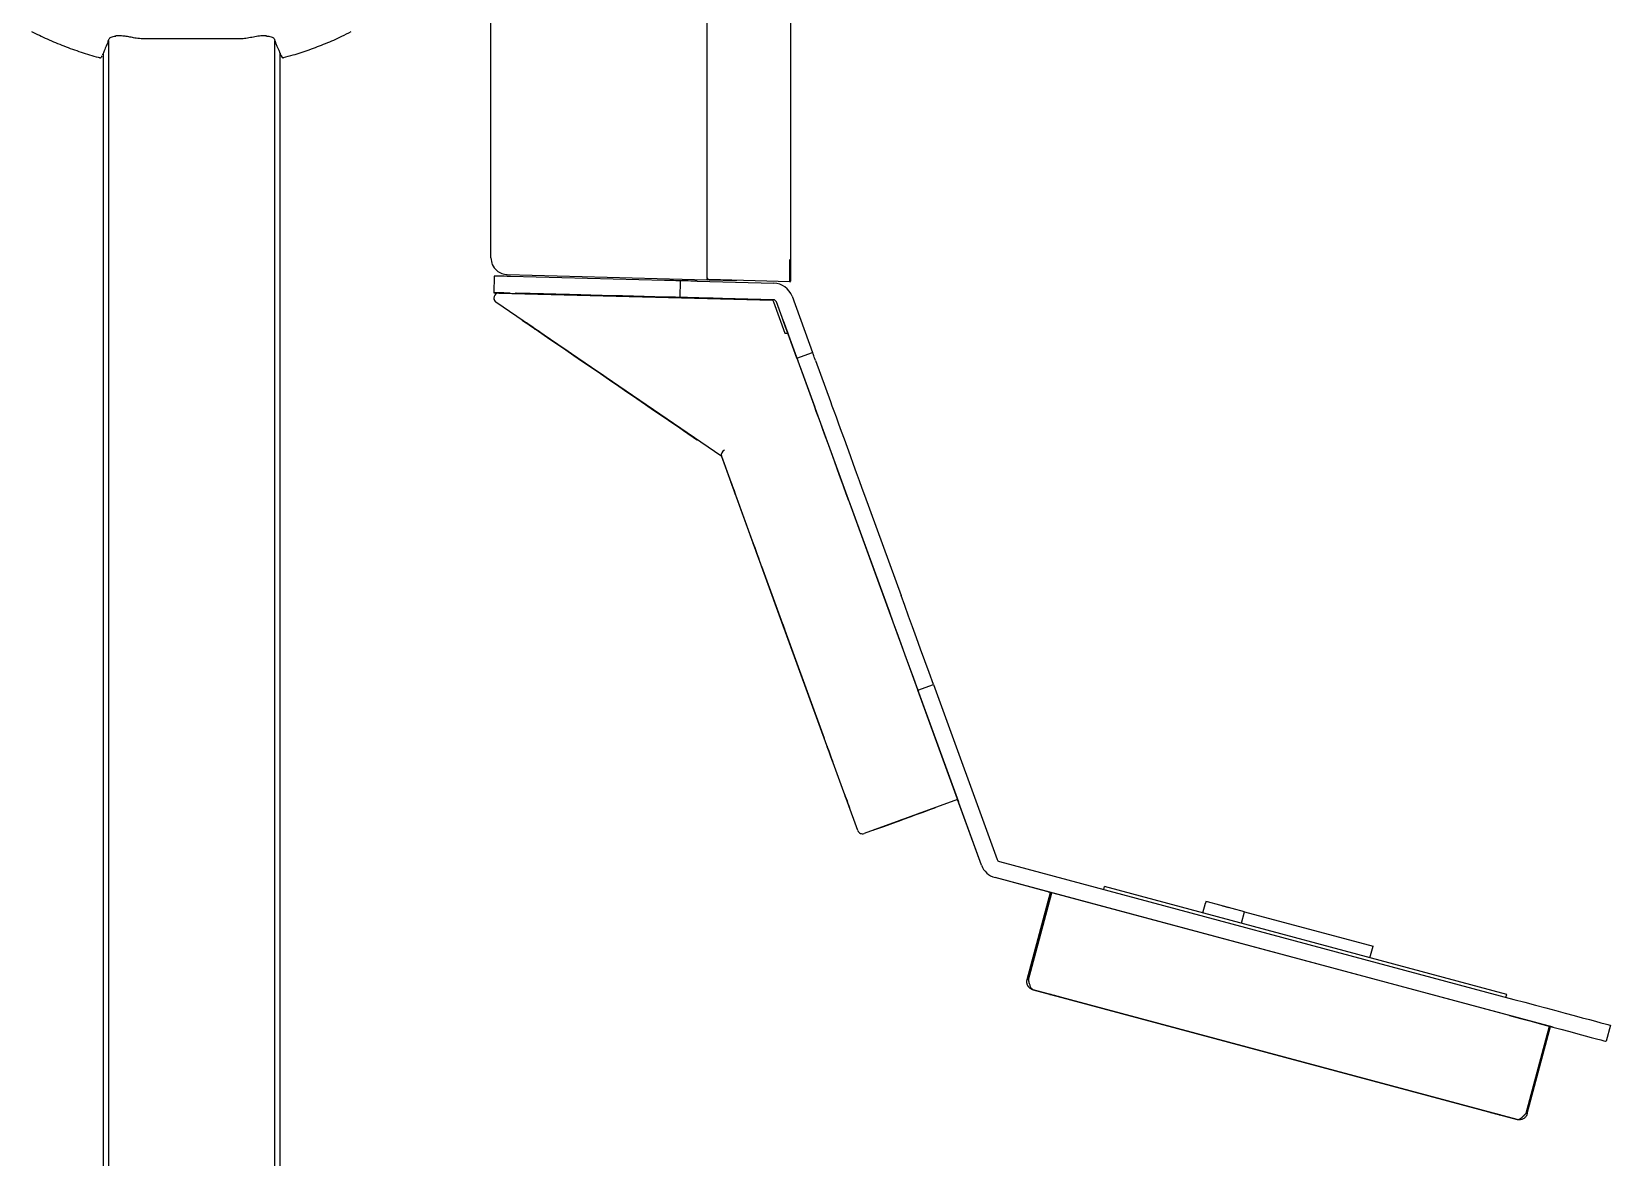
# Model space of a CAD drawing. Header units: inches. Extents: x 16559 to 58559, y 6500 to 36200.
# Drawn here: x 48465.4 to 48939.6, y 30592.9 to 30931.1 of the extents above; entities that cross this region are included whole.
import ezdxf

# ---------------------------------------------------------------- set-up
doc = ezdxf.new("R2010")
doc.units = ezdxf.units.IN
doc.header["$LTSCALE"] = 300
doc.layers.add('MACCHINA', color=40, linetype='Continuous')

# ---------------------------------------------------------------- blocks, each defined once
blk = doc.blocks.new('A$Cdb5bb879')
at = {"layer": 'MACCHINA'}
for p, q in [((2188.36, 1388.99), (2188.36, 1693.65)), ((2213.36, 1693.65), (2213.36, 1388.36)), ((2123.36, 1388.81), (2123.36, 1499.01)), ((2008.52, 1454), (2008.52, 167.49)), ((2058.48, 167.45), (2058.48, 1454.03)), ((2006.94, 1450.29), (2006.94, 167.47)), ((2060.06, 167.43), (2060.06, 1450.23)), ((2060.39, 1449.52), (2060.39, 1449.54)), ((2060.54, 1449.16), (2060.57, 1449.1)), ((2124.37, 1383.35), (2124.24, 1378.36)), ((2128.23, 1383.82), (2188.36, 1382.24)), ((2175.49, 1382.06), (2129.23, 1383.23)), ((2180.22, 1376.94), (2180.35, 1381.94)), ((2180.22, 1376.94), (2180.35, 1381.94)), ((2185.35, 1381.81), (2208.34, 1381.23)), ((2188.36, 1382.24), (2188.36, 1382.62)), ((2213.16, 1381.65), (2188.85, 1382.29)), ((2188.88, 1382.23), (2197.21, 1382.01)), ((2202.86, 1381.92), (2202.86, 1381.86)), ((2124.24, 1378.36), (2124.24, 1378.36)), ((2124.24, 1376.76), (2124.24, 1376.76)), ((2192.68, 1329.13), (2124.89, 1375.52)), ((2192.68, 1329.13), (2124.89, 1375.52)), ((2125.78, 1378.26), (2208.02, 1376.1)), ((2129.11, 1378.23), (2175.36, 1377.06)), ((2129.11, 1378.23), (2175.36, 1377.06)), ((2130.79, 1378.19), (2130.79, 1378.19)), ((2130.79, 1378.19), (2130.79, 1378.19)), ((2133.79, 1378.11), (2133.79, 1378.11)), ((2137.29, 1378.03), (2137.29, 1378.03)), ((2137.29, 1378.03), (2137.29, 1378.03)), ((2180.22, 1376.94), (2180.22, 1376.94)), ((2180.22, 1376.94), (2180.22, 1376.94)), ((2208.21, 1376.23), (2185.22, 1376.81)), ((2208.21, 1376.23), (2185.22, 1376.81)), ((2185.27, 1376.81), (2185.27, 1376.81)), ((2188.77, 1376.72), (2188.77, 1376.72)), ((2188.77, 1376.72), (2188.77, 1376.72)), ((2191.77, 1376.65), (2191.77, 1376.65)), ((2208.2, 1375.58), (2211.61, 1366.23)), ((2212.53, 1366.23), (2209.13, 1375.57)), ((2215.28, 1358.66), (2209.13, 1375.57)), ((2213.83, 1377.28), (2219.98, 1360.37)), ((2132.62, 1370.23), (2132.62, 1370.23)), ((2132.62, 1370.23), (2132.62, 1370.23)), ((2211.86, 1368.05), (2211.14, 1370.05)), ((2211.14, 1370.05), (2212.53, 1366.23)), ((2211.14, 1370.05), (2239.1, 1293.23)), ((2211.86, 1368.05), (2211.14, 1370.05)), ((2211.61, 1366.23), (2212.53, 1366.23)), ((2212.53, 1366.23), (2211.86, 1368.05)), ((2212.53, 1366.23), (2211.86, 1368.05)), ((2215.28, 1358.66), (2219.98, 1360.37)), ((2216.14, 1356.32), (2220.63, 1343.96)), ((2220.83, 1358.03), (2225.33, 1345.67)), ((2185.44, 1334.09), (2185.44, 1334.09)), ((2209.97, 1281.64), (2192.6, 1329.35)), ((2209.97, 1281.64), (2192.68, 1329.13)), ((2192.68, 1329.13), (2192.68, 1329.13)), ((2230.88, 1315.82), (2241.84, 1285.71)), ((2235.57, 1317.53), (2246.54, 1287.42)), ((2204.66, 1296.2), (2223.48, 1244.52)), ((2204.66, 1296.2), (2204.66, 1296.2)), ((2204.66, 1296.2), (2223.48, 1244.52)), ((2204.66, 1296.2), (2204.66, 1296.2)), ((2204.66, 1296.2), (2223.48, 1244.52)), ((2204.66, 1296.2), (2223.48, 1244.52)), ((2204.66, 1296.2), (2204.66, 1296.2)), ((2204.66, 1296.2), (2204.66, 1296.2)), ((2239.1, 1293.23), (2263.78, 1225.41)), ((2233.56, 1216.82), (2209.97, 1281.64)), ((2233.56, 1216.82), (2209.97, 1281.64)), ((2251.56, 1259), (2256.26, 1260.71)), ((2270.69, 1206.43), (2251.56, 1259)), ((2256.26, 1260.71), (2275.39, 1208.14)), ((2223.48, 1244.52), (2223.48, 1244.52)), ((2223.48, 1244.52), (2223.48, 1244.52)), ((2263.52, 1226.13), (2235.48, 1215.93)), ((2263.52, 1226.13), (2235.48, 1215.93)), ((2270.69, 1206.43), (2263.52, 1226.13)), ((2263.52, 1226.13), (2263.78, 1225.41)), ((2263.78, 1225.41), (2263.78, 1225.41)), ((2263.78, 1225.41), (2263.78, 1225.41)), ((2276.07, 1207.51), (2430.62, 1166.1)), ((2291.44, 1198.22), (2274.78, 1202.68)), ((2429.33, 1161.27), (2274.78, 1202.68)), ((2307.46, 1199.1), (2307.7, 1199.97)), ((2428.44, 1167.62), (2307.7, 1199.97)), ((2284.43, 1172.04), (2291.44, 1198.22)), ((2284.79, 1171.95), (2291.8, 1198.12)), ((2442.37, 1157.78), (2290.72, 1198.41)), ((2290.72, 1198.41), (2290.72, 1198.41)), ((2290.72, 1198.41), (2291.44, 1198.22)), ((2290.72, 1198.41), (2290.72, 1198.41)), ((2337.16, 1192.08), (2337.95, 1195.02)), ((2338.06, 1195.46), (2337.95, 1195.02)), ((2349.68, 1192.45), (2338.58, 1195.42)), ((2343.07, 1194.22), (2343.07, 1194.22)), ((2343.07, 1194.22), (2345.01, 1193.7)), ((2348.75, 1188.97), (2349.68, 1192.45)), ((2349.68, 1192.45), (2388.32, 1182.1)), ((2387.39, 1178.62), (2388.32, 1182.1)), ((2387.39, 1178.62), (2388.32, 1182.1)), ((2388.32, 1182.1), (2388.32, 1182.1)), ((2284.34, 1171.4), (2284.34, 1171.4)), ((2284.79, 1171.95), (2284.43, 1172.04)), ((2431.57, 1130.03), (2286.19, 1168.98)), ((2286.19, 1168.98), (2431.57, 1130.03)), ((2428.21, 1166.75), (2428.44, 1167.62)), ((2428.21, 1166.75), (2428.44, 1167.62)), ((2428.44, 1167.62), (2428.44, 1167.62)), ((2434.27, 1131.89), (2441.28, 1158.07)), ((2434.27, 1131.89), (2441.28, 1158.07)), ((2434.63, 1131.8), (2441.64, 1157.97)), ((2434.63, 1131.8), (2441.64, 1157.97)), ((2441.64, 1157.97), (2442.37, 1157.78)), ((2442.37, 1157.78), (2442.37, 1157.78)), ((2459.6, 1158.34), (2458.3, 1153.51)), ((2459.6, 1158.34), (2459.6, 1158.34)), ((2458.3, 1153.51), (2458.3, 1153.51)), ((2434.27, 1131.89), (2434.63, 1131.8))]:
    blk.add_line(p, q, dxfattribs=at)
at = {"layer": 'MACCHINA', "flags": 128}
for points in [[(2129.23, 1383.23), (2128.28, 1383.25), (2127.36, 1383.28), (2126.52, 1383.3), (2125.78, 1383.32), (2125.18, 1383.33), (2124.74, 1383.34), (2124.46, 1383.35), (2124.37, 1383.35)], [(2180.35, 1381.94), (2180.26, 1381.94), (2179.98, 1381.95), (2179.54, 1381.96), (2178.93, 1381.97), (2178.2, 1381.99), (2177.36, 1382.01), (2176.44, 1382.04), (2175.49, 1382.06)], [(2185.35, 1381.81), (2184.37, 1381.84), (2183.44, 1381.86), (2182.57, 1381.88), (2181.81, 1381.9), (2181.19, 1381.92), (2180.73, 1381.93), (2180.45, 1381.93), (2180.35, 1381.94)], [(2124.24, 1378.36), (2124.33, 1378.35), (2124.61, 1378.35), (2125.06, 1378.33), (2125.66, 1378.32), (2126.39, 1378.3), (2127.23, 1378.28), (2128.15, 1378.26), (2129.11, 1378.23)], [(2129.11, 1378.23), (2128.15, 1378.26), (2127.23, 1378.28), (2126.39, 1378.3), (2125.66, 1378.32), (2125.06, 1378.33), (2124.61, 1378.35), (2124.33, 1378.35), (2124.24, 1378.36)], [(2130.79, 1378.19), (2130.97, 1378.19), (2131.5, 1378.17), (2132.39, 1378.15), (2133.55, 1378.12)], [(2191.77, 1376.65), (2191.59, 1376.65), (2191.06, 1376.66), (2190.17, 1376.69), (2188.95, 1376.72), (2187.41, 1376.76), (2185.55, 1376.8), (2183.42, 1376.86), (2181.02, 1376.92), (2178.39, 1376.98), (2175.56, 1377.06), (2172.56, 1377.13), (2169.44, 1377.21), (2166.21, 1377.29), (2162.93, 1377.38), (2159.63, 1377.46), (2156.35, 1377.54), (2153.12, 1377.62), (2149.99, 1377.7), (2147, 1377.78), (2144.17, 1377.85), (2141.54, 1377.92), (2139.14, 1377.98), (2137.01, 1378.03), (2135.15, 1378.08), (2133.61, 1378.12), (2132.39, 1378.15), (2131.5, 1378.17), (2130.97, 1378.19), (2130.79, 1378.19)], [(2188.77, 1376.72), (2188.58, 1376.73), (2188.03, 1376.74), (2187.11, 1376.76), (2185.85, 1376.8), (2184.25, 1376.84), (2182.34, 1376.88), (2180.14, 1376.94), (2177.7, 1377), (2175.02, 1377.07), (2172.17, 1377.14), (2169.16, 1377.22), (2166.05, 1377.3), (2162.88, 1377.38), (2159.68, 1377.46), (2156.51, 1377.54), (2153.39, 1377.62), (2150.39, 1377.69), (2147.53, 1377.77), (2144.86, 1377.83), (2142.41, 1377.9), (2140.22, 1377.95), (2138.31, 1378), (2136.71, 1378.04), (2135.45, 1378.07), (2134.53, 1378.09), (2133.97, 1378.11), (2133.79, 1378.11)], [(2133.79, 1378.11), (2133.97, 1378.11), (2134.53, 1378.09), (2135.45, 1378.07), (2136.71, 1378.04), (2138.31, 1378), (2140.22, 1377.95), (2142.41, 1377.9), (2144.86, 1377.83), (2147.53, 1377.77), (2150.39, 1377.69), (2153.39, 1377.62), (2156.51, 1377.54), (2159.68, 1377.46), (2162.88, 1377.38), (2166.05, 1377.3), (2169.16, 1377.22), (2172.17, 1377.14), (2175.02, 1377.07), (2177.7, 1377), (2180.14, 1376.94), (2182.34, 1376.88), (2184.25, 1376.84), (2185.85, 1376.8), (2187.11, 1376.76), (2188.03, 1376.74), (2188.58, 1376.73), (2188.77, 1376.72)], [(2137.29, 1378.03), (2137.48, 1378.02), (2138.04, 1378.01), (2138.97, 1377.98), (2140.25, 1377.95), (2141.87, 1377.91), (2143.79, 1377.86), (2145.99, 1377.8), (2148.42, 1377.74), (2151.06, 1377.68), (2153.87, 1377.61), (2156.78, 1377.53), (2159.77, 1377.46), (2162.79, 1377.38), (2165.78, 1377.3), (2168.69, 1377.23), (2171.49, 1377.16), (2174.14, 1377.09), (2176.57, 1377.03), (2178.77, 1376.98), (2180.69, 1376.93), (2182.3, 1376.89), (2183.59, 1376.85), (2184.52, 1376.83), (2185.08, 1376.82), (2185.27, 1376.81)], [(2143.78, 1377.86), (2142.83, 1377.88), (2142.02, 1377.91), (2141.48, 1377.92), (2141.29, 1377.92), (2141.48, 1377.92), (2142.02, 1377.91), (2142.83, 1377.88), (2143.78, 1377.86), (2144.74, 1377.84), (2145.55, 1377.82), (2146.09, 1377.8), (2146.28, 1377.8), (2146.09, 1377.8), (2145.55, 1377.82), (2144.74, 1377.84), (2143.78, 1377.86)], [(2146.28, 1377.8), (2145.71, 1377.81), (2145.22, 1377.82), (2144.9, 1377.83), (2144.78, 1377.84), (2144.9, 1377.83), (2145.22, 1377.82), (2145.71, 1377.81), (2146.28, 1377.8), (2146.86, 1377.78), (2147.34, 1377.77), (2147.67, 1377.76), (2147.78, 1377.76), (2147.67, 1377.76), (2147.34, 1377.77), (2146.86, 1377.78), (2146.28, 1377.8)], [(2161.28, 1377.42), (2159.77, 1377.46), (2156.78, 1377.53), (2155.54, 1377.56)], [(2176.27, 1377.04), (2175.7, 1377.05), (2175.21, 1377.07), (2174.89, 1377.07), (2174.78, 1377.08), (2174.89, 1377.07), (2175.21, 1377.07), (2175.7, 1377.05), (2176.27, 1377.04), (2176.85, 1377.02), (2177.33, 1377.01), (2177.66, 1377), (2177.77, 1377), (2177.66, 1377), (2177.33, 1377.01), (2176.85, 1377.02), (2176.27, 1377.04)], [(2180.22, 1376.94), (2180.13, 1376.94), (2179.86, 1376.95), (2179.41, 1376.96), (2178.81, 1376.97), (2178.07, 1376.99), (2177.23, 1377.01), (2176.31, 1377.04), (2175.36, 1377.06)], [(2180.22, 1376.94), (2180.13, 1376.94), (2179.86, 1376.95), (2179.41, 1376.96), (2178.81, 1376.97), (2178.07, 1376.99), (2177.23, 1377.01), (2176.31, 1377.04), (2175.36, 1377.06)], [(2178.77, 1376.98), (2177.82, 1377), (2177.01, 1377.02), (2176.46, 1377.03), (2176.27, 1377.04), (2176.46, 1377.03), (2177.01, 1377.02), (2177.82, 1377), (2178.77, 1376.98), (2179.73, 1376.95), (2180.54, 1376.93), (2181.08, 1376.92), (2181.27, 1376.91), (2181.08, 1376.92), (2180.54, 1376.93), (2179.73, 1376.95), (2178.77, 1376.98)], [(2185.22, 1376.81), (2184.25, 1376.84), (2183.31, 1376.86), (2182.44, 1376.88), (2181.69, 1376.9), (2181.07, 1376.92), (2180.6, 1376.93), (2180.32, 1376.94), (2180.22, 1376.94)], [(2185.22, 1376.81), (2184.25, 1376.84), (2183.31, 1376.86), (2182.44, 1376.88), (2181.69, 1376.9), (2181.07, 1376.92), (2180.6, 1376.93), (2180.32, 1376.94), (2180.22, 1376.94)], [(2185.27, 1376.81), (2185.55, 1376.8), (2187.41, 1376.76), (2188.95, 1376.72), (2190.17, 1376.69), (2191.06, 1376.66), (2191.59, 1376.65), (2191.77, 1376.65)], [(2208.02, 1376.1), (2208.03, 1376.07), (2208.06, 1375.97), (2208.12, 1375.8), (2208.2, 1375.58)], [(2185.44, 1334.09), (2185.3, 1334.18), (2184.86, 1334.48), (2184.15, 1334.97), (2183.16, 1335.65), (2181.9, 1336.51), (2180.4, 1337.54), (2178.66, 1338.73), (2176.7, 1340.06), (2174.55, 1341.53), (2172.24, 1343.12), (2169.77, 1344.81), (2167.19, 1346.57), (2164.52, 1348.4), (2161.79, 1350.27), (2159.03, 1352.16), (2156.27, 1354.05), (2153.54, 1355.91), (2150.87, 1357.74), (2148.29, 1359.51), (2145.83, 1361.19), (2143.51, 1362.78), (2141.36, 1364.25), (2139.41, 1365.59), (2137.67, 1366.78), (2136.16, 1367.81), (2134.91, 1368.67), (2133.92, 1369.34), (2133.2, 1369.83), (2132.77, 1370.13), (2132.62, 1370.23)], [(2132.62, 1370.23), (2132.77, 1370.13), (2133.2, 1369.83), (2133.92, 1369.34), (2134.91, 1368.67), (2136.16, 1367.81), (2137.67, 1366.78), (2139.41, 1365.59), (2141.36, 1364.25), (2143.51, 1362.78), (2145.83, 1361.19), (2148.29, 1359.51), (2150.87, 1357.74), (2153.54, 1355.91), (2156.27, 1354.05), (2159.03, 1352.16), (2161.79, 1350.27), (2164.52, 1348.4), (2167.19, 1346.57), (2169.77, 1344.81), (2172.24, 1343.12), (2174.55, 1341.53), (2176.7, 1340.06), (2178.66, 1338.73), (2180.4, 1337.54), (2181.9, 1336.51), (2183.16, 1335.65), (2184.15, 1334.97), (2184.86, 1334.48), (2185.3, 1334.18), (2185.44, 1334.09)], [(2135.92, 1367.97), (2136.71, 1367.43), (2137.38, 1366.97), (2137.83, 1366.67), (2137.99, 1366.56), (2137.83, 1366.67), (2137.38, 1366.97), (2136.71, 1367.43), (2135.92, 1367.97), (2135.13, 1368.51), (2134.47, 1368.97), (2134.02, 1369.27), (2133.86, 1369.38), (2134.02, 1369.27), (2134.47, 1368.97), (2135.13, 1368.51), (2135.92, 1367.97)], [(2135.92, 1367.97), (2136.71, 1367.43), (2137.38, 1366.97), (2137.83, 1366.67), (2137.99, 1366.56), (2137.83, 1366.67), (2137.38, 1366.97), (2136.71, 1367.43), (2135.92, 1367.97), (2135.13, 1368.51), (2134.47, 1368.97), (2134.02, 1369.27), (2133.86, 1369.38), (2134.02, 1369.27), (2134.47, 1368.97), (2135.13, 1368.51), (2135.92, 1367.97)], [(2215.28, 1358.66), (2215.41, 1358.3), (2215.54, 1357.96), (2215.66, 1357.64), (2215.77, 1357.33), (2215.87, 1357.05), (2215.97, 1356.79), (2216.06, 1356.54), (2216.14, 1356.32)], [(2220.83, 1358.03), (2220.75, 1358.25), (2220.67, 1358.5), (2220.57, 1358.76), (2220.47, 1359.04), (2220.35, 1359.35), (2220.24, 1359.67), (2220.11, 1360.01), (2219.98, 1360.37)], [(2230.88, 1315.82), (2230.1, 1317.96), (2229.26, 1320.26), (2228.38, 1322.68), (2227.47, 1325.19), (2226.54, 1327.72), (2225.62, 1330.25), (2224.73, 1332.72), (2223.86, 1335.09), (2223.06, 1337.3), (2222.32, 1339.34), (2221.66, 1341.14), (2221.1, 1342.7), (2220.63, 1343.96)], [(2225.33, 1345.67), (2225.79, 1344.41), (2226.36, 1342.85), (2227.02, 1341.05), (2227.76, 1339.01), (2228.56, 1336.8), (2229.42, 1334.43), (2230.32, 1331.96), (2231.24, 1329.43), (2232.17, 1326.9), (2233.08, 1324.39), (2233.96, 1321.97), (2234.8, 1319.67), (2235.57, 1317.53)], [(2182.14, 1336.34), (2182.93, 1335.8), (2183.6, 1335.35), (2184.05, 1335.04), (2184.2, 1334.93), (2184.05, 1335.04), (2183.6, 1335.35), (2182.93, 1335.8), (2182.14, 1336.34), (2181.35, 1336.88), (2180.68, 1337.34), (2180.23, 1337.65), (2180.08, 1337.76), (2180.23, 1337.65), (2180.68, 1337.34), (2181.35, 1336.88), (2182.14, 1336.34)], [(2182.14, 1336.34), (2182.93, 1335.8), (2183.6, 1335.35), (2184.05, 1335.04), (2184.2, 1334.93), (2184.05, 1335.04), (2183.6, 1335.35), (2182.93, 1335.8), (2182.14, 1336.34), (2181.35, 1336.88), (2180.68, 1337.34), (2180.23, 1337.65), (2180.08, 1337.76), (2180.23, 1337.65), (2180.68, 1337.34), (2181.35, 1336.88), (2182.14, 1336.34)], [(2192.6, 1329.35), (2192.64, 1329.23), (2192.67, 1329.16), (2192.68, 1329.13)], [(2196.11, 1319.69), (2196.39, 1318.94), (2196.62, 1318.3), (2196.78, 1317.87), (2196.83, 1317.72), (2196.78, 1317.87), (2196.62, 1318.3), (2196.39, 1318.94), (2196.11, 1319.69), (2195.84, 1320.45), (2195.61, 1321.09), (2195.45, 1321.52), (2195.4, 1321.67), (2195.45, 1321.52), (2195.61, 1321.09), (2195.84, 1320.45), (2196.11, 1319.69)], [(2196.11, 1319.69), (2196.39, 1318.94), (2196.62, 1318.3), (2196.78, 1317.87), (2196.83, 1317.72), (2196.78, 1317.87), (2196.62, 1318.3), (2196.39, 1318.94), (2196.11, 1319.69), (2195.84, 1320.45), (2195.61, 1321.09), (2195.45, 1321.52), (2195.4, 1321.67), (2195.45, 1321.52), (2195.61, 1321.09), (2195.84, 1320.45), (2196.11, 1319.69)], [(2202.95, 1300.9), (2203.28, 1300), (2203.56, 1299.24), (2203.74, 1298.73), (2203.81, 1298.55), (2203.74, 1298.73), (2203.56, 1299.24), (2203.28, 1300), (2202.95, 1300.9), (2202.63, 1301.8), (2202.35, 1302.56), (2202.16, 1303.07), (2202.1, 1303.25), (2202.16, 1303.07), (2202.35, 1302.56), (2202.63, 1301.8), (2202.95, 1300.9)], [(2202.95, 1300.9), (2203.28, 1300), (2203.56, 1299.24), (2203.74, 1298.73), (2203.81, 1298.55), (2203.74, 1298.73), (2203.56, 1299.24), (2203.28, 1300), (2202.95, 1300.9), (2202.63, 1301.8), (2202.35, 1302.56), (2202.16, 1303.07), (2202.1, 1303.25), (2202.16, 1303.07), (2202.35, 1302.56), (2202.63, 1301.8), (2202.95, 1300.9)], [(2202.95, 1300.9), (2203.28, 1300), (2203.56, 1299.24), (2203.74, 1298.73), (2203.81, 1298.55), (2203.74, 1298.73), (2203.56, 1299.24), (2203.28, 1300), (2202.95, 1300.9), (2202.63, 1301.8), (2202.35, 1302.56), (2202.16, 1303.07), (2202.1, 1303.25), (2202.16, 1303.07), (2202.35, 1302.56), (2202.63, 1301.8), (2202.95, 1300.9)], [(2202.95, 1300.9), (2203.28, 1300), (2203.56, 1299.24), (2203.74, 1298.73), (2203.81, 1298.55), (2203.74, 1298.73), (2203.56, 1299.24), (2203.28, 1300), (2202.95, 1300.9), (2202.63, 1301.8), (2202.35, 1302.56), (2202.16, 1303.07), (2202.1, 1303.25), (2202.16, 1303.07), (2202.35, 1302.56), (2202.63, 1301.8), (2202.95, 1300.9)], [(2241.84, 1285.71), (2242.94, 1282.67), (2244.08, 1279.54), (2245.26, 1276.3), (2246.47, 1272.98), (2247.7, 1269.59), (2248.97, 1266.12), (2250.25, 1262.59), (2251.56, 1259)], [(2256.26, 1260.71), (2254.95, 1264.3), (2253.67, 1267.83), (2252.4, 1271.3), (2251.17, 1274.69), (2249.96, 1278.01), (2248.78, 1281.25), (2247.64, 1284.38), (2246.54, 1287.42)], [(2211.5, 1277.41), (2211.78, 1276.65), (2212.01, 1276.01), (2212.17, 1275.58), (2212.22, 1275.43), (2212.17, 1275.58), (2212.01, 1276.01), (2211.78, 1276.65), (2211.5, 1277.41), (2211.23, 1278.16), (2211, 1278.8), (2210.84, 1279.23), (2210.79, 1279.38), (2210.84, 1279.23), (2211, 1278.8), (2211.23, 1278.16), (2211.5, 1277.41)], [(2211.5, 1277.41), (2211.78, 1276.65), (2212.01, 1276.01), (2212.17, 1275.58), (2212.22, 1275.43), (2212.17, 1275.58), (2212.01, 1276.01), (2211.78, 1276.65), (2211.5, 1277.41), (2211.23, 1278.16), (2211, 1278.8), (2210.84, 1279.23), (2210.79, 1279.38), (2210.84, 1279.23), (2211, 1278.8), (2211.23, 1278.16), (2211.5, 1277.41)], [(2225.19, 1239.82), (2225.51, 1238.92), (2225.79, 1238.16), (2225.98, 1237.65), (2226.04, 1237.47), (2225.98, 1237.65), (2225.79, 1238.16), (2225.51, 1238.92), (2225.19, 1239.82), (2224.86, 1240.72), (2224.58, 1241.48), (2224.4, 1241.99), (2224.33, 1242.17), (2224.4, 1241.99), (2224.58, 1241.48), (2224.86, 1240.72), (2225.19, 1239.82)], [(2225.19, 1239.82), (2225.51, 1238.92), (2225.79, 1238.16), (2225.98, 1237.65), (2226.04, 1237.47), (2225.98, 1237.65), (2225.79, 1238.16), (2225.51, 1238.92), (2225.19, 1239.82), (2224.86, 1240.72), (2224.58, 1241.48), (2224.4, 1241.99), (2224.33, 1242.17), (2224.4, 1241.99), (2224.58, 1241.48), (2224.86, 1240.72), (2225.19, 1239.82)], [(2225.19, 1239.82), (2225.51, 1238.92), (2225.79, 1238.16), (2225.98, 1237.65), (2226.04, 1237.47), (2225.98, 1237.65), (2225.79, 1238.16), (2225.51, 1238.92), (2225.19, 1239.82), (2224.86, 1240.72), (2224.58, 1241.48), (2224.4, 1241.99), (2224.33, 1242.17), (2224.4, 1241.99), (2224.58, 1241.48), (2224.86, 1240.72), (2225.19, 1239.82)], [(2225.19, 1239.82), (2225.51, 1238.92), (2225.79, 1238.16), (2225.98, 1237.65), (2226.04, 1237.47), (2225.98, 1237.65), (2225.79, 1238.16), (2225.51, 1238.92), (2225.19, 1239.82), (2224.86, 1240.72), (2224.58, 1241.48), (2224.4, 1241.99), (2224.33, 1242.17), (2224.4, 1241.99), (2224.58, 1241.48), (2224.86, 1240.72), (2225.19, 1239.82)], [(2230.32, 1225.72), (2230.59, 1224.97), (2230.82, 1224.33), (2230.98, 1223.9), (2231.03, 1223.75), (2230.98, 1223.9), (2230.82, 1224.33), (2230.59, 1224.97), (2230.32, 1225.72), (2230.04, 1226.48), (2229.81, 1227.12), (2229.65, 1227.55), (2229.6, 1227.7), (2229.65, 1227.55), (2229.81, 1227.12), (2230.04, 1226.48), (2230.32, 1225.72)], [(2230.32, 1225.72), (2230.59, 1224.97), (2230.82, 1224.33), (2230.98, 1223.9), (2231.03, 1223.75), (2230.98, 1223.9), (2230.82, 1224.33), (2230.59, 1224.97), (2230.32, 1225.72), (2230.04, 1226.48), (2229.81, 1227.12), (2229.65, 1227.55), (2229.6, 1227.7), (2229.65, 1227.55), (2229.81, 1227.12), (2230.04, 1226.48), (2230.32, 1225.72)], [(2230.32, 1225.72), (2230.59, 1224.97), (2230.82, 1224.33), (2230.98, 1223.9), (2231.03, 1223.75), (2230.98, 1223.9), (2230.82, 1224.33), (2230.59, 1224.97), (2230.32, 1225.72), (2230.04, 1226.48), (2229.81, 1227.12), (2229.65, 1227.55), (2229.6, 1227.7), (2229.65, 1227.55), (2229.81, 1227.12), (2230.04, 1226.48), (2230.32, 1225.72)], [(2230.32, 1225.72), (2230.59, 1224.97), (2230.82, 1224.33), (2230.98, 1223.9), (2231.03, 1223.75), (2230.98, 1223.9), (2230.82, 1224.33), (2230.59, 1224.97), (2230.32, 1225.72), (2230.04, 1226.48), (2229.81, 1227.12), (2229.65, 1227.55), (2229.6, 1227.7), (2229.65, 1227.55), (2229.81, 1227.12), (2230.04, 1226.48), (2230.32, 1225.72)], [(2247.55, 1220.32), (2249.33, 1220.97), (2251.05, 1221.59), (2252.63, 1222.17), (2254.04, 1222.68), (2255.21, 1223.11), (2256.1, 1223.43), (2256.69, 1223.64), (2256.94, 1223.74), (2256.86, 1223.71), (2256.43, 1223.55), (2255.69, 1223.28), (2254.66, 1222.91), (2253.36, 1222.44), (2251.86, 1221.89), (2250.2, 1221.28), (2248.45, 1220.65), (2246.66, 1220), (2244.91, 1219.36), (2243.25, 1218.75), (2241.75, 1218.21), (2240.45, 1217.74), (2239.42, 1217.36), (2238.67, 1217.09), (2238.25, 1216.94), (2238.17, 1216.9), (2238.42, 1217), (2239.01, 1217.21), (2239.9, 1217.53), (2241.07, 1217.96), (2242.47, 1218.47), (2244.06, 1219.05), (2245.78, 1219.67), (2247.55, 1220.32)], [(2338.58, 1195.42), (2338.52, 1195.43), (2338.35, 1195.44), (2338.06, 1195.46)], [(2292.71, 1167.23), (2292.11, 1167.39), (2291.6, 1167.53), (2291.26, 1167.62), (2291.14, 1167.65), (2291.26, 1167.62), (2291.6, 1167.53), (2292.11, 1167.39), (2292.71, 1167.23)], [(2292.71, 1167.23), (2292.11, 1167.39), (2291.6, 1167.53), (2291.26, 1167.62), (2291.14, 1167.65), (2291.26, 1167.62), (2291.6, 1167.53), (2292.11, 1167.39), (2292.71, 1167.23)], [(2292.71, 1167.23), (2292.11, 1167.39), (2291.6, 1167.53), (2291.26, 1167.62), (2291.14, 1167.65), (2291.26, 1167.62), (2291.6, 1167.53), (2292.11, 1167.39), (2292.71, 1167.23)], [(2292.71, 1167.23), (2292.11, 1167.39), (2291.6, 1167.53), (2291.26, 1167.62), (2291.14, 1167.65), (2291.26, 1167.62), (2291.6, 1167.53), (2292.11, 1167.39), (2292.71, 1167.23)], [(2292.71, 1167.23), (2292.11, 1167.39), (2291.6, 1167.53), (2291.26, 1167.62), (2291.14, 1167.65), (2291.26, 1167.62), (2291.6, 1167.53), (2292.11, 1167.39), (2292.71, 1167.23)], [(2292.71, 1167.23), (2293.31, 1167.07), (2293.82, 1166.94), (2294.16, 1166.85), (2294.28, 1166.81), (2294.16, 1166.85), (2293.82, 1166.94), (2293.31, 1167.07), (2292.71, 1167.23)], [(2292.71, 1167.23), (2293.31, 1167.07), (2293.82, 1166.94), (2294.16, 1166.85), (2294.28, 1166.81), (2294.16, 1166.85), (2293.82, 1166.94), (2293.31, 1167.07), (2292.71, 1167.23)], [(2292.71, 1167.23), (2293.31, 1167.07), (2293.82, 1166.94), (2294.16, 1166.85), (2294.28, 1166.81), (2294.16, 1166.85), (2293.82, 1166.94), (2293.31, 1167.07), (2292.71, 1167.23)], [(2292.71, 1167.23), (2293.31, 1167.07), (2293.82, 1166.94), (2294.16, 1166.85), (2294.28, 1166.81), (2294.16, 1166.85), (2293.82, 1166.94), (2293.31, 1167.07), (2292.71, 1167.23)], [(2292.71, 1167.23), (2293.31, 1167.07), (2293.82, 1166.94), (2294.16, 1166.85), (2294.28, 1166.81), (2294.16, 1166.85), (2293.82, 1166.94), (2293.31, 1167.07), (2292.71, 1167.23)], [(2430.62, 1166.1), (2433.86, 1165.23), (2437.07, 1164.38), (2440.19, 1163.54), (2443.19, 1162.73), (2446.04, 1161.97), (2448.69, 1161.26), (2451.11, 1160.61), (2453.28, 1160.03), (2455.16, 1159.53), (2456.73, 1159.11), (2457.97, 1158.77), (2458.87, 1158.53), (2459.42, 1158.39), (2459.6, 1158.34)], [(2429.33, 1161.27), (2432.57, 1160.4), (2435.77, 1159.55), (2438.9, 1158.71), (2441.9, 1157.9), (2444.74, 1157.14), (2447.39, 1156.43), (2449.82, 1155.78), (2451.98, 1155.2), (2453.86, 1154.7), (2455.43, 1154.28), (2456.68, 1153.94), (2457.58, 1153.7), (2458.12, 1153.56), (2458.3, 1153.51)], [(2441.64, 1157.97), (2441.9, 1157.9), (2444.74, 1157.14), (2447.39, 1156.43), (2449.82, 1155.78), (2451.98, 1155.2), (2453.86, 1154.7), (2455.43, 1154.28), (2456.68, 1153.94), (2457.58, 1153.7), (2458.12, 1153.56), (2458.3, 1153.51)], [(2425.05, 1131.78), (2424.44, 1131.94), (2423.94, 1132.07), (2423.6, 1132.16), (2423.48, 1132.2), (2423.6, 1132.16), (2423.94, 1132.07), (2424.44, 1131.94), (2425.05, 1131.78)], [(2425.05, 1131.78), (2424.44, 1131.94), (2423.94, 1132.07), (2423.6, 1132.16), (2423.48, 1132.2), (2423.6, 1132.16), (2423.94, 1132.07), (2424.44, 1131.94), (2425.05, 1131.78)], [(2425.05, 1131.78), (2424.44, 1131.94), (2423.94, 1132.07), (2423.6, 1132.16), (2423.48, 1132.2), (2423.6, 1132.16), (2423.94, 1132.07), (2424.44, 1131.94), (2425.05, 1131.78)], [(2425.05, 1131.78), (2424.44, 1131.94), (2423.94, 1132.07), (2423.6, 1132.16), (2423.48, 1132.2), (2423.6, 1132.16), (2423.94, 1132.07), (2424.44, 1131.94), (2425.05, 1131.78)], [(2425.05, 1131.78), (2424.44, 1131.94), (2423.94, 1132.07), (2423.6, 1132.16), (2423.48, 1132.2), (2423.6, 1132.16), (2423.94, 1132.07), (2424.44, 1131.94), (2425.05, 1131.78)], [(2425.05, 1131.78), (2425.65, 1131.61), (2426.16, 1131.48), (2426.5, 1131.39), (2426.62, 1131.36), (2426.5, 1131.39), (2426.16, 1131.48), (2425.65, 1131.61), (2425.05, 1131.78)], [(2425.05, 1131.78), (2425.65, 1131.61), (2426.16, 1131.48), (2426.5, 1131.39), (2426.62, 1131.36), (2426.5, 1131.39), (2426.16, 1131.48), (2425.65, 1131.61), (2425.05, 1131.78)], [(2425.05, 1131.78), (2425.65, 1131.61), (2426.16, 1131.48), (2426.5, 1131.39), (2426.62, 1131.36), (2426.5, 1131.39), (2426.16, 1131.48), (2425.65, 1131.61), (2425.05, 1131.78)], [(2425.05, 1131.78), (2425.65, 1131.61), (2426.16, 1131.48), (2426.5, 1131.39), (2426.62, 1131.36), (2426.5, 1131.39), (2426.16, 1131.48), (2425.65, 1131.61), (2425.05, 1131.78)], [(2425.05, 1131.78), (2425.65, 1131.61), (2426.16, 1131.48), (2426.5, 1131.39), (2426.62, 1131.36), (2426.5, 1131.39), (2426.16, 1131.48), (2425.65, 1131.61), (2425.05, 1131.78)]]:
    blk.add_lwpolyline(points, dxfattribs=at)
at = {"layer": 'MACCHINA'}
for centre, radius, start, end in [((2188.86, 1382.79), 0.5, 180, 220.0302), ((2188.86, 1382.79), 0.5, 236.8307, 268.5), ((2208.19, 1375.23), 6, 20, 88.55), ((2213.16, 1381.85), 0.2, 268.5, 0), ((2125.74, 1376.76), 1.5, 88.5, 235.616), ((2125.74, 1376.76), 1.5, 180, 235.616), ((2208.19, 1375.23), 1, 20, 88.55), ((2208.19, 1375.23), 1, 20, 88.55), ((2234.97, 1217.34), 1.5, 200, 290), ((2234.97, 1217.34), 1.5, 200, 290), ((2276.33, 1208.48), 6, 200, 255), ((2276.33, 1208.48), 6, 200, 255), ((2276.33, 1208.48), 1, 200, 255)]:
    blk.add_arc(centre, radius, start, end, dxfattribs=at)
blk.add_ellipse((2193.92, 1330.1), major_axis=(1.22, 0.94), ratio=0.670723, start_param=1.358591, end_param=2.929387, dxfattribs=at)
for points, knots in [([(1985.42, 1456.81), (1986.98, 1456.05), (1990.17, 1454.48), (1995.12, 1452.43), (2000.25, 1450.61), (2003.85, 1449.47), (2005.75, 1449), (2005.91, 1448.96)], [0, 0, 0, 0, 0.236518, 0.484731, 0.732172, 0.978264, 1, 1, 1, 1]), ([(2061.08, 1448.98), (2062.04, 1449.24), (2064.66, 1449.93), (2068.89, 1451.33), (2073.79, 1453.2), (2077.99, 1455.01), (2080.51, 1456.3), (2081.43, 1456.77)], [0, 0, 0, 0, 0.136487, 0.371366, 0.611853, 0.856874, 1, 1, 1, 1]), ([(2008.58, 1454.18), (2008.56, 1454.15), (2008.43, 1453.82), (2008.14, 1453.13), (2007.61, 1451.87), (2007.11, 1450.7), (2006.8, 1449.98), (2006.75, 1449.85), (2006.74, 1449.84)], [0, 0, 0, 0, 0.016573, 0.140351, 0.333947, 0.677932, 0.984724, 1, 1, 1, 1]), ([(2008.47, 1453.87), (2008.53, 1454.1), (2008.67, 1454.56), (2009.16, 1455.18), (2010.19, 1455.35), (2010.68, 1455.44)], [0, 0, 0, 0, 0.358429, 0.694452, 1, 1, 1, 1]), ([(2055.99, 1455.49), (2055.79, 1455.5), (2055.14, 1455.55), (2053.77, 1455.45), (2052.03, 1455.14), (2050.27, 1454.8), (2048.45, 1454.55), (2046.48, 1454.63), (2044.1, 1454.6), (2040.93, 1454.61), (2037.25, 1454.6), (2033.06, 1454.6), (2029.6, 1454.6), (2026.86, 1454.6), (2024.82, 1454.6), (2022.82, 1454.6), (2020.78, 1454.62), (2018.86, 1454.55), (2016.97, 1454.75), (2015.34, 1455.06), (2013.87, 1455.35), (2012.42, 1455.51), (2011.25, 1455.54), (2010.67, 1455.48), (2010.46, 1455.45)], [0, 0, 0, 0, 0.016424, 0.05126, 0.090273, 0.12916, 0.166488, 0.206157, 0.264898, 0.323561, 0.413597, 0.501421, 0.590987, 0.634935, 0.677818, 0.723304, 0.766244, 0.81226, 0.855045, 0.886963, 0.918778, 0.950291, 0.981746, 1, 1, 1, 1]), ([(2055.79, 1455.47), (2056.22, 1455.44), (2057.24, 1455.36), (2058.28, 1454.87), (2058.47, 1453.99), (2058.69, 1453.48), (2058.8, 1453.2)], [0, 0, 0, 0, 0.161954, 0.386713, 0.664887, 1, 1, 1, 1]), ([(2058.8, 1453.2), (2058.95, 1452.85), (2059.22, 1452.2), (2059.53, 1451.46), (2059.76, 1450.93), (2059.92, 1450.56), (2060.06, 1450.22), (2060.24, 1449.83), (2060.45, 1449.4), (2060.64, 1449.06), (2060.71, 1449.02), (2060.75, 1449)], [0, 0, 0, 0, 0.1361569, 0.2510822, 0.3450592, 0.4182339, 0.4758746, 0.5707503, 0.698366, 0.8592119, 1, 1, 1, 1]), ([(2005.91, 1448.95), (2005.94, 1448.95), (2006.01, 1448.93), (2006.13, 1448.94), (2006.25, 1448.97), (2006.33, 1449.02), (2006.36, 1449.04)], [0, 0, 0, 0, 0.231679, 0.478126, 0.735949, 1, 1, 1, 1]), ([(2006.39, 1449.06), (2006.42, 1449.1), (2006.46, 1449.17), (2006.57, 1449.41), (2006.62, 1449.51)], [0, 0, 0, 0, 0.557889, 1, 1, 1, 1]), ([(2060.64, 1449.04), (2060.71, 1449), (2060.86, 1448.92), (2061.02, 1448.94), (2061.09, 1448.95)], [0, 0, 0, 0, 0.510423, 1, 1, 1, 1]), ([(2123.36, 1388.81), (2123.45, 1388.12), (2123.63, 1386.67), (2124.94, 1385.01), (2126.57, 1384.02), (2127.69, 1383.88), (2128.23, 1383.82)], [0, 0, 0, 0, 0.27055, 0.56229, 0.789373, 1, 1, 1, 1]), ([(2188.36, 1382.79), (2188.36, 1382.9), (2188.36, 1383.13), (2188.36, 1384.81), (2188.36, 1386.89), (2188.36, 1388.31), (2188.36, 1388.99)], [0, 0, 0, 0, 0.270219, 0.562375, 0.789702, 1, 1, 1, 1]), ([(2213.16, 1381.65), (2213.16, 1381.75), (2213.16, 1381.89), (2213.16, 1382.73), (2213.16, 1383.76), (2213.16, 1385.14), (2213.16, 1386.79), (2213.16, 1387.81), (2213.16, 1388.36)], [0, 0, 0, 0, 0.242488, 0.369423, 0.499785, 0.709663, 0.844879, 1, 1, 1, 1]), ([(2213.36, 1388.36), (2213.36, 1387.76), (2213.36, 1386.51), (2213.36, 1384.74), (2213.36, 1383.18), (2213.36, 1382.07), (2213.36, 1381.92), (2213.36, 1381.85)], [0, 0, 0, 0, 0.176842, 0.3672, 0.563605, 0.790309, 1, 1, 1, 1]), ([(2188.88, 1382.23), (2188.83, 1382.23), (2188.73, 1382.23), (2188.59, 1382.23), (2188.47, 1382.24), (2188.38, 1382.24), (2188.37, 1382.24), (2188.36, 1382.24)], [0, 0, 0, 0, 0.1765045, 0.3669807, 0.5637314, 0.790663, 1, 1, 1, 1]), ([(2188.4, 1382.61), (2188.42, 1382.56), (2188.46, 1382.47), (2188.58, 1382.38), (2188.71, 1382.32), (2188.8, 1382.32), (2188.85, 1382.32)], [0, 0, 0, 0, 0.249422, 0.502997, 0.754833, 1, 1, 1, 1]), ([(2286.19, 1168.98), (2286.13, 1169), (2286.04, 1169.02), (2285.9, 1169.08), (2285.78, 1169.13), (2285.67, 1169.19), (2285.56, 1169.25), (2285.45, 1169.31), (2285.35, 1169.39), (2285.25, 1169.46), (2285.16, 1169.55), (2285.07, 1169.63), (2285, 1169.7), (2284.92, 1169.8), (2284.84, 1169.89), (2284.77, 1170), (2284.7, 1170.1), (2284.64, 1170.21), (2284.58, 1170.32), (2284.53, 1170.44), (2284.49, 1170.55), (2284.45, 1170.67), (2284.41, 1170.79), (2284.39, 1170.92), (2284.37, 1171.04), (2284.35, 1171.13), (2284.34, 1171.26), (2284.34, 1171.38), (2284.34, 1171.51), (2284.35, 1171.63), (2284.37, 1171.76), (2284.39, 1171.91), (2284.41, 1171.99), (2284.43, 1172.04)], [0, 0, 0, 0, 0.04792, 0.071867, 0.119787, 0.143734, 0.167682, 0.215602, 0.239549, 0.263497, 0.311416, 0.335364, 0.359312, 0.383259, 0.431179, 0.455126, 0.479074, 0.526994, 0.550941, 0.574889, 0.622808, 0.646756, 0.670704, 0.718623, 0.742571, 0.766519, 0.790466, 0.838386, 0.862333, 0.886281, 0.934201, 0.958148, 1, 1, 1, 1]), ([(2284.79, 1171.95), (2284.87, 1171.59), (2285.04, 1170.88), (2285.33, 1169.96), (2285.69, 1169.24), (2286.02, 1169.07), (2286.19, 1168.98)], [0, 0, 0, 0, 0.244371, 0.488863, 0.733355, 1, 1, 1, 1]), ([(2431.57, 1130.03), (2431.6, 1130.02), (2431.65, 1130.01), (2431.73, 1130), (2431.81, 1130), (2431.88, 1130.01), (2431.96, 1130.02), (2432.03, 1130.04), (2432.12, 1130.07), (2432.19, 1130.1), (2432.26, 1130.13), (2432.33, 1130.17), (2432.41, 1130.21), (2432.5, 1130.26), (2432.58, 1130.31), (2432.67, 1130.38), (2432.75, 1130.44), (2432.85, 1130.52), (2432.93, 1130.58), (2433.02, 1130.65), (2433.1, 1130.72), (2433.18, 1130.8), (2433.29, 1130.9), (2433.37, 1130.98), (2433.48, 1131.08), (2433.57, 1131.17), (2433.68, 1131.28), (2433.76, 1131.37), (2433.85, 1131.46), (2433.94, 1131.55), (2434.03, 1131.64), (2434.14, 1131.76), (2434.21, 1131.84), (2434.27, 1131.89)], [0, 0, 0, 0, 0.043226, 0.086453, 0.108059, 0.151285, 0.172891, 0.216117, 0.237723, 0.280949, 0.302555, 0.324161, 0.367388, 0.388994, 0.43222, 0.453826, 0.497052, 0.518658, 0.561884, 0.58349, 0.605096, 0.648323, 0.669929, 0.713155, 0.734761, 0.777987, 0.799593, 0.84282, 0.864425, 0.886031, 0.929258, 0.950864, 1, 1, 1, 1]), ([(2434.63, 1131.8), (2434.54, 1131.56), (2434.36, 1131.05), (2433.78, 1130.43), (2433.01, 1130.02), (2432.23, 1129.9), (2431.76, 1129.99), (2431.57, 1130.03)], [0, 0, 0, 0, 0.190547, 0.410782, 0.631028, 0.851273, 1, 1, 1, 1])]:
    blk.add_open_spline(points, degree=3, knots=knots, dxfattribs=at)

msp = doc.modelspace()

# ---------------------------------------------------------------- block references
at = {"color": 30}
msp.add_blockref('A$Cdb5bb879', (46479.967, 29474.28), dxfattribs=at)

doc.saveas('drawing.dxf')
